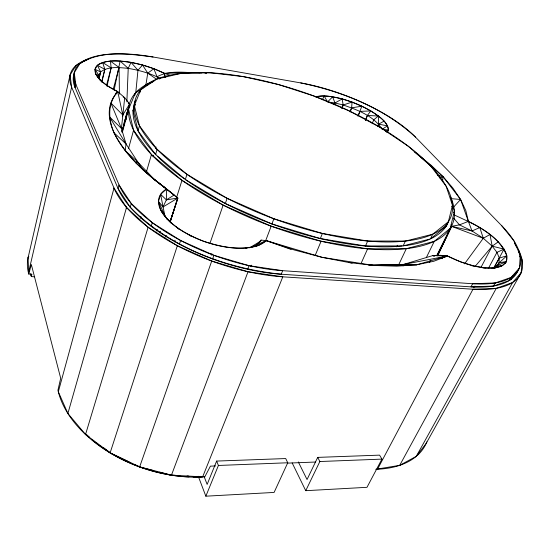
<?xml version="1.0" encoding="UTF-8"?>
<svg xmlns="http://www.w3.org/2000/svg" width="550" height="550" viewBox="0 0 550 550"><rect width="100%" height="100%" fill="white"/><g stroke="black" fill="none" stroke-linecap="round" stroke-linejoin="round"><path stroke-width="0.82" d="M170.308 221.808L177.794 198.062L166.602 188.966L160.627 194.343L158.483 201.389L160.504 209.653L167.571 219.67L164.849 215.593L163.061 206.938L166.375 199.863L166.602 188.966A189.991 74.828 20.7 0 1 117.769 91.671A47.259 17.078 16.8 0 1 101.399 62.968A47.259 17.078 16.8 0 1 164.319 73.287L170.679 75.542M126.136 119.831L126.376 113.829M126.864 101.819L128.226 68.372L131.044 62.398L142.526 65.017L153.849 68.722L164.319 73.287L197.553 72.552L201.678 72.903M375.739 469.315L399.712 465.341L416.268 456.356L426.243 443.286L521.194 272.58L521.991 259.6L518.286 250.965M509.843 280.184A114.104 45.361 24.2 0 0 517.804 270.909L519.441 267.939L520.266 255.461L514.085 241.086L501.834 225.851L415.442 137.074C383.838 107.951 342.368 91.541 300.747 82.919L153.051 56.994C128.899 53.921 101.578 49.741 79.881 63.621L74.236 72.792L73.508 75.941L75.102 87.649L118.044 188.512A125.29 56.196 19.6 0 0 128.824 205.549M98.752 77.151L98.904 75.446L100.657 71.906C108.529 66.062 119.075 67.533 128.226 68.372C139.212 70.228 150.102 73.26 160.057 78.334M442.626 180.874L443.011 176.646L431.186 165.316L414.253 151.786M135.713 93.294L137.961 70.276L142.526 65.017L147.757 73.143L156.709 79.351M137.961 70.276L131.044 62.398C119.955 61.023 107.353 58.905 97.391 65.319L95.081 69.334L95.989 74.319L99.77 79.743L107.718 85.986L117.769 91.671L124.699 97.701L121.419 128.439L126.06 144.017L142.752 169.579L154.419 179.554L177.794 198.062L170.211 221.76M352.144 263.161L322.135 257.345L266.269 240.632A58.451 27.184 19 0 1 189.276 235.001A58.451 27.184 19 0 1 166.602 188.966C146.128 173.353 126.046 156.049 114.056 132.804C108.199 119.116 107.305 103.4 117.769 91.671L122.794 114.998L122.389 116.662L122.794 114.998L129.614 103.991L124.699 97.701L123.166 96.951M109.863 117.507L126.06 144.017L125.139 150.597L137.053 161.274L154.419 179.554L174.226 195.009L166.375 199.863L160.627 194.343L163.061 206.938L177.794 198.062L170.122 221.705M114.118 90.131L120.113 61.05L128.226 68.372M145.757 85.841L147.757 73.143L153.849 68.722L157.053 76.794L159.445 79.042M106.996 86.302L111.134 67.863L110.426 61.078L119.096 67.54L119.419 94.126M34.684 276.788L31.267 276.595L31.914 274.23L28.751 274.051L28.057 257.861L70.077 75.041L76.003 65.532L82.583 62.102M75.611 67.203L76.003 65.532M101.942 81.895L104.844 69.334L102.657 62.521L111.134 67.863L106.528 85.25M126.17 207.955L126.562 206.284M136.469 163.776L137.053 161.274L136.153 163.68M31.323 274.361L31.267 276.595M99.268 77.742L100.657 71.906L97.391 65.319L104.844 69.334L101.626 81.778M436.906 255.234L450.251 228.284L454.396 211.104L446.146 186.244L430.877 166.217L408.375 146.321L380.346 127.497L348.363 110.516L313.906 96.009L278.41 84.542L243.334 76.629L210.21 72.779L180.778 73.459L156.936 79.056L140.772 89.781L134.358 105.559L133.031 110.433L138.071 130.831L155.595 154.481L185.336 179.513L225.321 203.521L271.913 223.939L320.313 238.562L365.482 245.994L403.136 245.898L430.444 238.893L446.139 226.263L448.367 221.746L452.492 205.226L451.777 206.683M99.192 77.729L100.657 71.906L95.081 69.334L98.904 75.446L99.77 79.743M446.139 226.263L446.566 224.599M156.805 231L157.238 229.343M122.258 131.333L129.614 103.991L128.246 102.994M122.327 132.509L128.583 109.292L135.389 92.991L143.763 87.436M28.751 274.051L31.323 264.495L60.693 378.249L57.936 390.232L58.321 391.779L67.891 413.476L85.539 434.473L110.131 452.856L139.659 466.868L171.449 475.159L204.738 476.967L210.423 466.139L215.559 465.939M113.279 89.059L119.096 67.54M134.716 95.473L135.389 92.991M140.126 92.146L140.772 89.781M121.846 132.096L129.614 103.991L128.226 102.981M128.569 148.376L133.574 130.219L128.583 109.292M138.071 130.831L139.466 125.812L134.358 105.559M121.894 131.209L123.062 127.084M123.53 125.434L129.614 103.991L125.785 117.157M67.891 413.476L126.527 207.446L114.008 188.093L71.631 87.12L70.077 75.041M159.919 232.891L160.387 231.248M517.804 270.909L509.403 280.466L493.529 286.041L470.965 286.873L281.243 274.223C225.871 268.421 169.73 247.61 130.247 207.226L131.292 203.589L119.034 184.924L75.852 84.446L74.236 72.792M146.671 171.016L151.456 154.55L133.574 130.219M124.108 122.911L125.304 118.8M153.079 156.846L153.56 155.196M155.485 148.603L155.966 146.953M174.618 241.911L175.099 240.261M155.595 154.481L157.101 149.353L139.466 125.812M165.818 236.995L166.306 235.352M85.539 434.473L148.108 227.26L126.527 207.446M211.372 255.207L211.867 253.564M151.167 226.359L152.281 222.688L131.292 203.589M176.577 197.532L181.981 180.345L151.456 154.55M185.336 179.513L186.979 174.322L157.101 149.353M110.131 452.856L177.334 245.733L148.108 227.26M179.417 244.179L180.613 240.508L152.281 222.688M170.032 221.657L177.794 198.062L166.375 199.863M342.052 108.233L343.159 104.974L342.134 98.924C333.623 97.061 324.452 94.559 315.851 97.034M209.976 243.292L223.142 205.116L181.981 180.345M350.212 111.897L351.615 107.834L352.062 102.114L342.134 98.924L334.964 102.988L334.18 104.507M225.321 203.521L227.123 198.316L186.979 174.322M139.659 466.868L211.716 261.064L177.334 245.733M212.609 258.968L213.888 255.317L180.613 240.508M358.421 115.431L361.817 106.205L352.062 102.114L343.159 104.974L334.964 102.988L328.336 102.094M140.436 218.24L141.02 216.624M365.619 120.299L367.379 115.466L370.783 110.928C377.685 115.789 387.296 120.698 388.334 130.02L386.794 132.564M247.651 269.28L249.006 265.671L282.659 270.676L472.629 283.731L495.206 282.954L511.074 277.441L519.441 267.939M251.144 247.232L256.444 244.908L260.707 241.12L261.099 240.082L266.269 240.632L294.326 249.989L322.135 257.345L374.041 265.478L396.846 266.179L416.879 264.729L433.812 261.264L447.432 255.984A51.569 20.144 25.4 0 0 505.808 262.316A51.569 20.144 25.4 0 0 468.387 221.396L460.584 199.464L452.897 188.079L443.011 176.646L417.656 154.227M171.449 475.159L248.029 271.741L282.803 276.822L472.973 289.238L496.272 288.331L512.614 282.507L521.194 272.58M251.041 266.791L251.646 265.176M271.913 223.939L273.879 218.776L322.424 233.482L367.696 241.031L405.405 241.079L432.712 234.224L448.367 221.746A168.355 64.501 20.7 0 0 247.493 77.378A168.355 64.501 20.7 0 0 184.491 172.556A168.355 64.501 20.7 0 0 448.367 221.746M265.691 240.625L271.184 226.181L321.083 241.244L367.613 248.847L406.319 248.662L434.28 241.354L450.251 228.284M341.894 108.164L343.159 104.974C357.493 109.959 373.691 115.761 382.092 129.264M377.692 126.541L378.641 124.149L378.379 116.002L367.379 115.466L365.413 120.23M350.02 111.808L351.615 107.834L361.817 106.205L370.783 110.928L359.844 111.396L357.906 116.16M133.031 110.433L135.486 104.369M198.282 476.266L205.844 496.189L274.099 492.429L287.753 462.77L285.711 458.556L216.631 461.072L207.144 484.413L204.077 476.465M205.844 496.189L218.412 465.465L216.631 461.072M320.313 238.562L322.424 233.482M315.15 255.509L321.083 241.244M372.123 123.757L373.78 119.797L378.379 116.002M377.637 126.521L378.641 124.149L384.099 121.096M365.482 245.994L367.696 241.031M360.958 263.691L367.613 248.847M396.708 246.826L397.437 245.272M429.447 262.584L430.533 260.253M403.136 245.898L405.405 241.079M437.704 255.812L451.571 226.339L451.234 224.702M398.606 264.962L406.319 248.662M403.074 265.925L403.81 264.378L432.712 255.606L440.413 255.289L447.432 255.984L460.508 261.793L473.522 265.884L485.416 267.926L495.268 267.802L502.363 265.567L506.261 261.449L506.777 255.819C498.204 233.86 473.873 224.153 454.011 214.837M429.392 262.584L430.471 260.232M437.498 255.729L451.571 226.339L459.429 224.867L468.387 221.396L465.836 210.629L460.584 199.464L443.011 176.646L437.332 175.003M292.174 462.942L305.738 490.689L366.994 487.314L381.927 459.112L379.582 455.132L317.701 457.387L307.051 479.538L298.327 461.952M305.738 490.689L319.853 461.526L317.701 457.387M430.444 238.893L432.712 234.224M437.291 255.654L451.571 226.339L472.017 230.952L483.285 238.267L492.188 246.159L496.953 252.354L499.297 258.074L499.001 262.948L498.19 264.461M28.057 257.861L28.799 256.341M322.355 99.77L324.225 95.968L327.504 101.984L332.654 96.821L334.964 102.988M426.374 257.517L434.28 241.354M453.64 212.637L454.396 211.104M437.085 255.585L451.571 226.339L483.285 238.267L489.988 234.506L492.188 246.159L480.989 267.369M475.062 266.502L492.188 246.159L504.006 249.123L494.031 267.891M488.469 268.262L496.953 252.354L504.006 249.123M505.354 263.546L506.172 262.041M493.529 286.041L495.206 282.954M399.712 465.341L496.272 288.331M519.468 256.919L520.266 255.461M497.764 265.196L499.001 262.948L506.777 255.819L499.297 258.074L493.811 267.761M509.403 280.466L511.074 277.441M510.826 279.819L512.896 276.072M416.268 456.356L512.614 282.507M341.44 107.951L343.159 104.974M464.544 263.842L483.285 238.267L479.813 227.549L472.017 230.952L459.429 224.867L453.537 218.02M473.832 287.382L474.973 286.103M452.671 208.099L460.584 199.464L450.402 198.591M291.115 249.432L266.269 240.632L258.768 245.259L256.444 244.908L261.099 240.082M492.188 246.159L498.252 241.856M146.554 85.587L147.95 84.666M149.346 83.737L152.137 81.888L153.773 81.503M382.772 128.844L387.516 125.881L378.641 124.149M249.562 247.809L260.707 241.12M385.591 131.56L388.334 130.02L382.869 129.36M84.047 61.339L88.433 59.049A110.461 41.367 17.7 0 0 71.631 87.12L28.462 272.903A98.897 53.982 15.8 0 1 28.38 256.513M157.053 76.794C169.964 69.499 185.886 73.013 200.076 72.841M439.952 178.042L443.011 176.646M256.444 244.908L266.269 240.632M492.002 268.194L506.261 261.449L499.001 262.948L495.997 266.626L502.363 265.567L492.793 268.173M254.196 246.627L258.768 245.259C240.673 251.054 221.292 247.067 203.72 241.306C187.083 234.637 169.778 225.72 160.504 209.653L164.849 215.593L158.819 202.132M432.712 255.606L434.308 256.059L432.712 255.606L447.432 255.984L416.879 264.729L372.336 265.444M245.424 248.353L247.081 247.995M493.646 268.146L495.268 267.802L492.717 268.111M368.933 265.134L403.81 264.378L447.432 255.984M193.119 476.974A109.904 70.778 18.7 0 0 200.413 476.85L202.221 476.768M218.412 465.465L287.753 462.77M319.853 461.526L381.927 459.112M287.423 463.134L315.659 462.027M482.907 267.967L485.416 267.926M368.967 265.203L416.879 264.729L403.81 264.378M471.893 265.788L473.522 265.884M175.381 475.317L170.376 475.014L159.61 472.203M187.062 476.032L188.732 476.135M196.24 476.596L200.413 476.85M204.978 73.177L206.628 73.322M348.941 262.536L374.041 265.478M153.814 470.697L139.741 467.019L134.358 464.468M439.89 257.654L442.283 258.342M213.888 255.317L249.006 265.671M211.716 261.064L248.029 271.741M439.079 257.689L442.255 258.727M98.904 75.446L95.989 74.319L101.723 81.971M227.123 198.316L273.879 218.776M223.142 205.116L271.184 226.181M128.968 461.911L111.279 453.516L103.146 447.439M115.514 93.177L117.04 93.933M442.695 256.486L444.971 257.675M188.98 234.85L191.063 236.259M89.588 437.305L86.453 434.473M154.419 179.554L166.602 188.966M176.261 226.978L179.479 229.653M114.056 132.804L126.06 144.017M109.429 116.792L121.419 128.439L110.859 102.994L122.794 114.998M167.118 218.948L171.119 223.156M158.483 201.389L163.061 206.938M514.539 243.375L516.601 247.039M317.419 96.436L318.368 97.838M130.247 207.226L118.044 188.512L119.034 184.924A125.558 55.894 19.6 0 0 282.659 270.676L281.243 274.223A125.29 56.196 19.6 0 1 129.882 206.8M468.387 221.396L472.017 230.952M165.461 77.234L164.319 73.287L164.821 77.158M30.979 274.01L31.027 275.632A95.672 52.436 15.8 0 1 30.628 273.879M447.783 223.403A167.881 65.106 20.7 0 1 431.42 238.425M429.199 239.449A167.881 65.106 20.7 0 1 404.587 245.726M401.947 246.029A167.881 65.106 20.7 0 1 185.584 179.692M184.154 178.681A167.881 65.106 20.7 0 1 157.754 156.674M155.973 154.873A167.881 65.106 20.7 0 1 133.017 110.729M133.361 107.353A167.881 65.106 20.7 0 1 135.575 100.396M450.622 197.031A172.391 66.901 20.7 0 1 263.656 223.334A172.391 66.901 20.7 0 1 153.581 81.331M426.862 441.808A104.734 60.287 26.4 0 1 417.092 455.641M415.848 456.699A104.734 60.287 26.4 0 1 377.513 469.232L472.973 289.238A117.769 46.833 24.2 0 0 518.313 249.494M188.98 476.877A109.904 70.778 18.7 0 1 172.315 475.317M170.665 475.062A109.904 70.778 18.7 0 1 93.541 441.038M92.922 440.529A109.904 70.778 18.7 0 1 91.603 439.409M300.747 82.919A97.433 33.694 21.3 0 1 415.442 137.074M316.03 96.759A41.552 13.777 21.5 0 1 363.921 107.223A41.552 13.777 21.5 0 1 387.454 132.137M501.834 225.851A114.324 45.093 24.2 0 1 472.629 283.731L470.965 286.873A114.104 45.361 24.2 0 0 508.516 281.009M153.051 56.994A107.216 39.827 17.7 0 0 75.852 84.446L75.102 87.649A107.023 40.068 17.7 0 1 73.453 76.216M114.008 188.093L58.321 391.779A113.644 72.923 18.7 0 0 202.579 477.063L282.803 276.822A129.326 58.032 19.6 0 1 114.008 188.093"/></g></svg>
